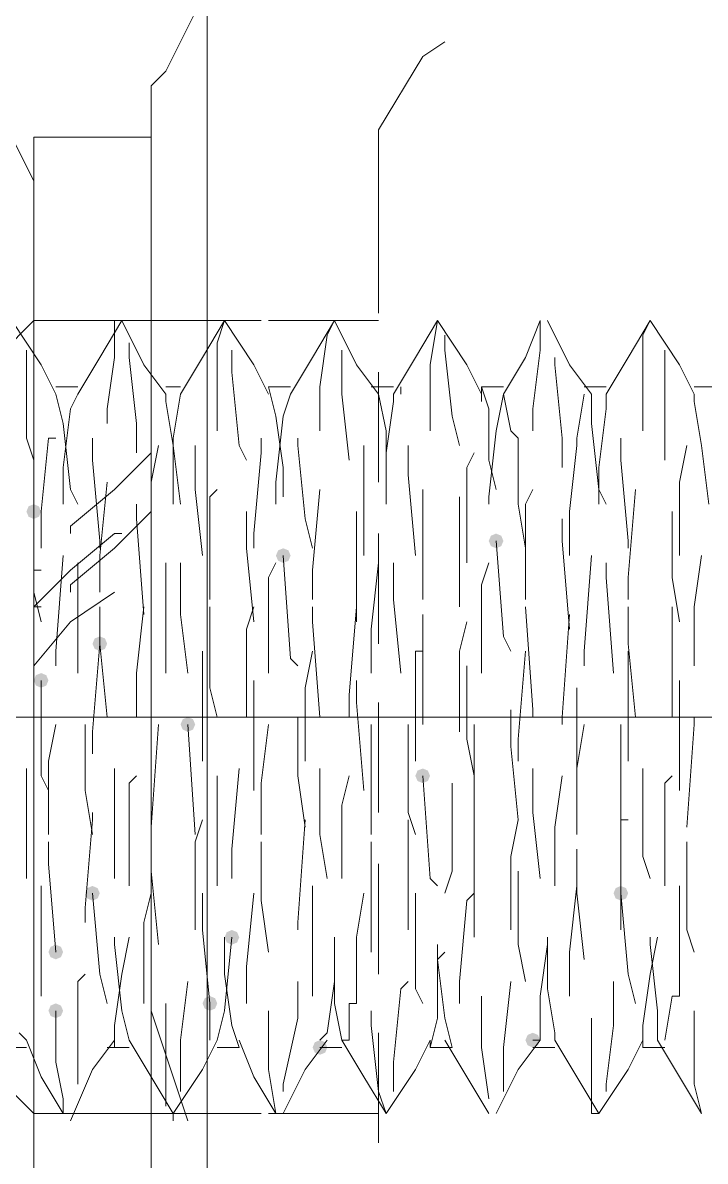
# Model space of a CAD drawing. Header units: millimetres. Extents: x 89051 to 218395, y -330386 to -125649.
# Drawn here: x 92831.89 to 92843.14, y -132845.3 to -132826.53 of the extents above; entities that cross this region are included whole.
import ezdxf

# ---------------------------------------------------------------- set-up
doc = ezdxf.new("R2010")
doc.units = ezdxf.units.MM
doc.header["$LTSCALE"] = 13
for name, pattern in [('1 实线', [0]), ('ACAD_ISO04W100', [30, 24, -3, 0, -3]), ('CENTER', [50.8, 31.75, -6.35, 6.35, -6.35])]:
    doc.linetypes.add(name, pattern=pattern)
doc.layers.get('0').update_dxf_attribs({"color": 1, "linetype": 'CENTER'})
doc.layers.add('C00-00-00', color=7, linetype='Continuous')
doc.layers.add('标注、文本', color=3, linetype='Continuous', lineweight=25)

msp = doc.modelspace()

# ---------------------------------------------------------------- hatches: boundary and pattern name
at = {"layer": 'C00-00-00'}
h = msp.add_hatch(color=256, dxfattribs=at)
h.dxf.hatch_style = 2
h.paths.add_polyline_path([(92831.95, -132834.592), (92831.985, -132834.677), (92832.071, -132834.713), (92832.156, -132834.677), (92832.192, -132834.592), (92832.156, -132834.506), (92832.071, -132834.471), (92831.985, -132834.506)])
h = msp.add_hatch(color=256, dxfattribs=at)
h.dxf.hatch_style = 2
h.paths.add_polyline_path([(92839.573, -132835.076), (92839.609, -132835.161), (92839.694, -132835.197), (92839.78, -132835.161), (92839.815, -132835.076), (92839.78, -132834.99), (92839.694, -132834.955), (92839.609, -132834.99)])
h = msp.add_hatch(color=256, dxfattribs=at)
h.dxf.hatch_style = 2
h.paths.add_polyline_path([(92836.064, -132835.318), (92836.1, -132835.403), (92836.185, -132835.439), (92836.271, -132835.403), (92836.306, -132835.318), (92836.271, -132835.232), (92836.185, -132835.197), (92836.1, -132835.232)])
h = msp.add_hatch(color=256, dxfattribs=at)
h.dxf.hatch_style = 2
h.paths.add_polyline_path([(92833.039, -132836.77), (92833.075, -132836.855), (92833.16, -132836.891), (92833.245, -132836.855), (92833.281, -132836.77), (92833.245, -132836.684), (92833.16, -132836.649), (92833.075, -132836.684)])
h = msp.add_hatch(color=256, dxfattribs=at)
h.dxf.hatch_style = 2
h.paths.add_polyline_path([(92832.071, -132837.375), (92832.106, -132837.46), (92832.192, -132837.496), (92832.277, -132837.46), (92832.313, -132837.375), (92832.277, -132837.289), (92832.192, -132837.254), (92832.106, -132837.289)])
h = msp.add_hatch(color=256, dxfattribs=at)
h.dxf.hatch_style = 2
h.paths.add_polyline_path([(92834.491, -132838.101), (92834.527, -132838.186), (92834.612, -132838.222), (92834.697, -132838.186), (92834.733, -132838.101), (92834.697, -132838.015), (92834.612, -132837.98), (92834.527, -132838.015)])
h = msp.add_hatch(color=256, dxfattribs=at)
h.dxf.hatch_style = 2
h.paths.add_polyline_path([(92838.363, -132838.948), (92838.399, -132839.033), (92838.484, -132839.069), (92838.57, -132839.033), (92838.605, -132838.948), (92838.57, -132838.862), (92838.484, -132838.827), (92838.399, -132838.862)])
h = msp.add_hatch(color=256, dxfattribs=at)
h.dxf.hatch_style = 2
h.paths.add_polyline_path([(92832.918, -132840.884), (92832.953, -132840.969), (92833.039, -132841.005), (92833.124, -132840.969), (92833.16, -132840.884), (92833.124, -132840.799), (92833.039, -132840.763), (92832.953, -132840.799)])
h = msp.add_hatch(color=256, dxfattribs=at)
h.dxf.hatch_style = 2
h.paths.add_polyline_path([(92841.631, -132840.884), (92841.666, -132840.969), (92841.751, -132841.005), (92841.837, -132840.969), (92841.872, -132840.884), (92841.837, -132840.799), (92841.751, -132840.763), (92841.666, -132840.799)])
h = msp.add_hatch(color=256, dxfattribs=at)
h.dxf.hatch_style = 2
h.paths.add_polyline_path([(92835.217, -132841.61), (92835.253, -132841.695), (92835.338, -132841.731), (92835.424, -132841.695), (92835.459, -132841.61), (92835.424, -132841.525), (92835.338, -132841.489), (92835.253, -132841.525)])
h = msp.add_hatch(color=256, dxfattribs=at)
h.dxf.hatch_style = 2
h.paths.add_polyline_path([(92832.313, -132841.852), (92832.348, -132841.937), (92832.434, -132841.973), (92832.519, -132841.937), (92832.555, -132841.852), (92832.519, -132841.767), (92832.434, -132841.731), (92832.348, -132841.767)])
h = msp.add_hatch(color=256, dxfattribs=at)
h.dxf.hatch_style = 2
h.paths.add_polyline_path([(92834.854, -132842.699), (92834.89, -132842.785), (92834.975, -132842.82), (92835.061, -132842.785), (92835.096, -132842.699), (92835.061, -132842.614), (92834.975, -132842.578), (92834.89, -132842.614)])
h = msp.add_hatch(color=256, dxfattribs=at)
h.dxf.hatch_style = 2
h.paths.add_polyline_path([(92832.313, -132842.82), (92832.348, -132842.906), (92832.434, -132842.941), (92832.519, -132842.906), (92832.555, -132842.82), (92832.519, -132842.735), (92832.434, -132842.699), (92832.348, -132842.735)])
h = msp.add_hatch(color=256, dxfattribs=at)
h.dxf.hatch_style = 2
h.paths.add_polyline_path([(92840.178, -132843.304), (92840.214, -132843.39), (92840.299, -132843.425), (92840.385, -132843.39), (92840.42, -132843.304), (92840.385, -132843.219), (92840.299, -132843.183), (92840.214, -132843.219)])
h = msp.add_hatch(color=256, dxfattribs=at)
h.dxf.hatch_style = 2
h.paths.add_polyline_path([(92836.669, -132843.425), (92836.705, -132843.511), (92836.79, -132843.546), (92836.876, -132843.511), (92836.911, -132843.425), (92836.876, -132843.34), (92836.79, -132843.304), (92836.705, -132843.34)])

# ---------------------------------------------------------------- linework, layer by layer
at = {"color": 7, "linetype": '1 实线', "lineweight": 0, "extrusion": (0, 0, -1)}
for centre, major_axis, ratio, start_param, end_param in [((92838.864, -132837.98), (0, 45.983), 0.866025, 2.304713, 7.120065), ((92834.931, -132837.98), (0, 45.983), 0.866025, 3.141593, 6.283185), ((92854.094, -132837.98), (0, -34.608), 0.908418, 5.225125, 10.48821), ((92842.01, -132837.98), (0, -34.608), 0.908418, 6.283185, 9.424778)]:
    msp.add_ellipse(centre, major_axis=major_axis, ratio=ratio, start_param=start_param, end_param=end_param, dxfattribs=at)
at = {"layer": 'C00-00-00', "lineweight": 15}
for points in [[(92834.007, -132827.573), (92834.249, -132827.331), (92834.37, -132827.089), (92834.491, -132826.847), (92834.612, -132826.605), (92834.733, -132826.363)], [(92838.484, -132827.089), (92838.847, -132826.847)], [(92831.103, -132827.21), (92832.071, -132829.146)], [(92837.758, -132828.299), (92838.484, -132827.089)], [(92834.007, -132842.82), (92834.007, -132827.573)], [(92837.758, -132829.509), (92837.758, -132828.299)], [(92832.071, -132828.42), (92834.007, -132828.42)], [(92832.071, -132828.42), (92832.071, -132828.783), (92832.071, -132829.267), (92832.071, -132829.872), (92832.071, -132830.719), (92832.071, -132831.687), (92832.071, -132832.776), (92832.071, -132833.987), (92832.071, -132835.318), (92832.071, -132836.649), (92832.071, -132837.98), (92832.071, -132839.432), (92832.071, -132840.763), (92832.071, -132842.094), (92832.071, -132843.304), (92832.071, -132844.393), (92832.071, -132845.361), (92832.071, -132846.087), (92832.071, -132846.813), (92832.071, -132847.297), (92832.071, -132847.539)], [(92837.758, -132831.324), (92837.758, -132829.509)], [(92830.982, -132832.534), (92832.071, -132831.445)], [(92831.708, -132831.445), (92832.192, -132832.171)], [(92832.071, -132831.445), (92833.886, -132831.445)], [(92833.16, -132832.05), (92833.523, -132831.445)], [(92833.523, -132831.445), (92833.402, -132831.445)], [(92833.402, -132831.445), (92833.402, -132832.05)], [(92833.523, -132831.445), (92833.886, -132832.171)], [(92833.886, -132831.445), (92834.007, -132831.445)], [(92834.007, -132831.445), (92835.822, -132831.445)], [(92834.854, -132832.05), (92835.217, -132831.445)], [(92835.217, -132831.445), (92835.096, -132831.808)], [(92835.217, -132831.445), (92835.701, -132832.171)], [(92835.943, -132831.445), (92836.79, -132831.445)], [(92836.669, -132832.05), (92837.032, -132831.445)], [(92836.79, -132831.445), (92837.758, -132831.445)], [(92837.032, -132831.445), (92836.911, -132831.687)], [(92837.032, -132831.445), (92837.395, -132832.171)], [(92838.363, -132832.05), (92838.726, -132831.445)], [(92838.726, -132831.445), (92838.605, -132832.171)], [(92838.726, -132831.445), (92839.21, -132832.171)], [(92840.178, -132832.05), (92840.42, -132831.445)], [(92840.42, -132831.445), (92840.42, -132831.929)], [(92840.541, -132831.445), (92840.904, -132832.171)], [(92841.872, -132832.05), (92842.236, -132831.445)], [(92842.236, -132831.445), (92842.115, -132831.687)], [(92842.236, -132831.445), (92842.72, -132832.171)], [(92836.911, -132831.687), (92836.79, -132832.534)], [(92838.847, -132831.929), (92838.847, -132831.687)], [(92842.115, -132831.687), (92842.115, -132832.534)], [(92831.95, -132832.413), (92831.95, -132831.929)], [(92833.644, -132832.05), (92833.644, -132831.808)], [(92835.096, -132831.808), (92835.096, -132832.897)], [(92835.338, -132832.292), (92835.338, -132831.929)], [(92837.153, -132832.655), (92837.153, -132831.929)], [(92838.968, -132833.019), (92838.847, -132831.929)], [(92840.42, -132831.929), (92840.299, -132832.897)], [(92842.478, -132832.534), (92842.478, -132831.929)], [(92832.797, -132832.655), (92833.16, -132832.05)], [(92833.402, -132832.05), (92833.281, -132832.897)], [(92833.765, -132833.14), (92833.644, -132832.05)], [(92834.491, -132832.655), (92834.854, -132832.05)], [(92836.306, -132832.655), (92836.669, -132832.05)], [(92838, -132832.655), (92838.363, -132832.05)], [(92839.815, -132832.655), (92840.178, -132832.05)], [(92840.662, -132832.171), (92840.662, -132832.05)], [(92841.509, -132832.655), (92841.872, -132832.05)], [(92832.192, -132832.171), (92832.434, -132832.655)], [(92833.886, -132832.171), (92834.249, -132832.655)], [(92835.459, -132833.503), (92835.338, -132832.292)], [(92835.701, -132832.171), (92835.943, -132832.655)], [(92837.395, -132832.171), (92837.758, -132832.655)], [(92837.758, -132834.108), (92837.758, -132832.292)], [(92838.605, -132832.171), (92838.605, -132833.261)], [(92839.21, -132832.171), (92839.452, -132832.655)], [(92840.783, -132833.382), (92840.662, -132832.171)], [(92840.904, -132832.171), (92841.267, -132832.655)], [(92842.72, -132832.171), (92842.962, -132832.655)], [(92831.95, -132833.382), (92831.95, -132832.413)], [(92832.434, -132832.534), (92832.797, -132832.534)], [(92832.434, -132832.655), (92832.555, -132833.14)], [(92832.797, -132832.655), (92832.676, -132832.897)], [(92834.249, -132832.534), (92834.491, -132832.534)], [(92834.249, -132832.655), (92834.249, -132832.776)], [(92834.491, -132832.655), (92834.37, -132833.382)], [(92835.943, -132832.534), (92836.064, -132833.019)], [(92835.943, -132832.534), (92836.306, -132832.534)], [(92836.306, -132832.655), (92836.185, -132833.019)], [(92836.79, -132832.534), (92836.79, -132833.261)], [(92837.274, -132833.745), (92837.153, -132832.655)], [(92837.637, -132832.534), (92838, -132832.534)], [(92837.758, -132832.655), (92837.879, -132833.261)], [(92838, -132832.655), (92838, -132832.776)], [(92838.121, -132832.655), (92838.121, -132832.534)], [(92839.452, -132832.776), (92839.452, -132832.534)], [(92839.452, -132832.534), (92839.573, -132832.897)], [(92839.452, -132832.534), (92839.815, -132832.534)], [(92839.815, -132832.655), (92839.694, -132833.261)], [(92839.936, -132833.261), (92839.815, -132832.655)], [(92841.025, -132833.382), (92841.146, -132832.655)], [(92841.146, -132832.534), (92841.509, -132832.534)], [(92841.267, -132832.655), (92841.267, -132833.14)], [(92841.509, -132832.655), (92841.509, -132832.897)], [(92842.115, -132832.534), (92842.115, -132833.261)], [(92842.478, -132833.745), (92842.478, -132832.534)], [(92842.962, -132832.534), (92843.325, -132832.534)], [(92842.962, -132832.655), (92842.962, -132832.776)], [(92832.676, -132832.897), (92832.555, -132833.866)], [(92833.281, -132832.897), (92833.281, -132833.14)], [(92834.249, -132832.776), (92834.37, -132833.503)], [(92835.096, -132832.897), (92835.096, -132833.261)], [(92838, -132832.776), (92837.879, -132833.624)], [(92839.573, -132832.897), (92839.573, -132833.745)], [(92840.299, -132832.897), (92840.299, -132833.261)], [(92841.509, -132832.897), (92841.388, -132833.866)], [(92842.962, -132832.776), (92843.083, -132833.503)], [(92836.064, -132833.019), (92836.185, -132833.866)], [(92836.185, -132833.019), (92836.064, -132834.108)], [(92839.089, -132833.503), (92838.968, -132833.019)], [(92832.555, -132833.14), (92832.676, -132834.229)], [(92833.765, -132833.624), (92833.765, -132833.14)], [(92837.879, -132833.261), (92837.879, -132834.471)], [(92839.694, -132833.261), (92839.573, -132834.35)], [(92840.057, -132833.382), (92839.936, -132833.261)], [(92841.267, -132833.14), (92841.388, -132834.229)], [(92832.071, -132833.745), (92831.95, -132833.382)], [(92832.192, -132834.592), (92832.313, -132833.382)], [(92832.313, -132833.382), (92832.434, -132833.382)], [(92833.039, -132833.745), (92833.039, -132833.382)], [(92834.37, -132833.382), (92834.37, -132834.471)], [(92835.822, -132833.624), (92835.822, -132833.382)], [(92836.427, -132833.503), (92836.427, -132833.382)], [(92840.057, -132834.471), (92840.057, -132833.382)], [(92840.783, -132833.866), (92840.783, -132833.382)], [(92841.025, -132833.503), (92841.025, -132833.382)], [(92841.751, -132833.745), (92841.751, -132833.382)], [(92834.007, -132833.624), (92833.402, -132834.229)], [(92834.007, -132834.108), (92834.128, -132833.503)], [(92834.37, -132833.503), (92834.491, -132834.471)], [(92834.733, -132834.229), (92834.733, -132833.503)], [(92835.58, -132833.745), (92835.459, -132833.503)], [(92835.701, -132834.955), (92835.822, -132833.624)], [(92836.548, -132834.713), (92836.427, -132833.503)], [(92837.516, -132834.35), (92837.516, -132833.503)], [(92837.879, -132833.624), (92837.879, -132834.471)], [(92838.242, -132833.987), (92838.242, -132833.503)], [(92839.21, -132833.866), (92839.331, -132833.624)], [(92840.904, -132834.592), (92841.025, -132833.503)], [(92842.72, -132834.108), (92842.841, -132833.503)], [(92843.083, -132833.503), (92843.204, -132834.471)], [(92833.16, -132835.076), (92833.039, -132833.745)], [(92839.573, -132833.745), (92839.694, -132834.229)], [(92841.872, -132835.076), (92841.751, -132833.745)], [(92832.555, -132833.866), (92832.555, -132834.471)], [(92836.185, -132833.866), (92836.185, -132834.35)], [(92838.363, -132835.318), (92838.242, -132833.987)], [(92839.21, -132835.197), (92839.21, -132833.866)], [(92841.388, -132833.866), (92841.388, -132834.471)], [(92833.281, -132834.108), (92833.16, -132835.318)], [(92834.007, -132835.318), (92834.007, -132834.108)], [(92836.064, -132834.108), (92836.064, -132834.471)], [(92842.72, -132835.318), (92842.72, -132834.108)], [(92833.402, -132834.229), (92832.676, -132834.834)], [(92832.676, -132834.229), (92832.797, -132834.471)], [(92834.854, -132835.318), (92834.733, -132834.229)], [(92835.096, -132834.229), (92834.975, -132834.35)], [(92834.975, -132834.35), (92834.975, -132836.044)], [(92836.79, -132834.229), (92836.669, -132835.56)], [(92837.516, -132835.318), (92837.516, -132834.35)], [(92838.484, -132834.229), (92838.484, -132834.955)], [(92839.089, -132834.592), (92839.089, -132834.35)], [(92839.573, -132834.35), (92839.573, -132834.471)], [(92840.299, -132834.229), (92840.178, -132834.471)], [(92841.388, -132834.229), (92841.509, -132834.471)], [(92841.994, -132834.229), (92841.872, -132835.681)], [(92833.765, -132834.713), (92833.765, -132834.471)], [(92840.178, -132835.197), (92840.057, -132834.471)], [(92840.178, -132834.471), (92840.178, -132836.044)], [(92832.071, -132835.923), (92832.071, -132834.592)], [(92832.192, -132835.197), (92832.192, -132834.592)], [(92834.007, -132834.592), (92833.402, -132835.197)], [(92833.886, -132836.286), (92833.765, -132834.713)], [(92835.58, -132835.197), (92835.58, -132834.592)], [(92836.669, -132835.197), (92836.548, -132834.713)], [(92837.395, -132835.802), (92837.395, -132834.592)], [(92839.089, -132836.165), (92839.089, -132834.592)], [(92840.783, -132835.076), (92840.783, -132834.713)], [(92840.904, -132835.318), (92840.904, -132834.592)], [(92842.599, -132835.681), (92842.599, -132834.592)], [(92832.676, -132834.834), (92832.676, -132834.955)], [(92832.676, -132835.56), (92833.402, -132834.955)], [(92833.402, -132834.955), (92833.523, -132834.955)], [(92835.701, -132835.197), (92835.701, -132834.955)], [(92837.758, -132836.77), (92837.758, -132834.955)], [(92838.484, -132834.955), (92838.484, -132836.044)], [(92833.16, -132835.197), (92833.16, -132835.076)], [(92839.694, -132835.076), (92839.815, -132836.649)], [(92840.904, -132836.528), (92840.783, -132835.076)], [(92841.872, -132835.197), (92841.872, -132835.076)], [(92832.555, -132835.318), (92832.434, -132836.891)], [(92833.402, -132835.197), (92832.676, -132835.802)], [(92833.16, -132835.318), (92833.16, -132835.923)], [(92834.007, -132835.318), (92834.007, -132835.197)], [(92835.701, -132836.407), (92835.58, -132835.197)], [(92836.185, -132835.318), (92836.306, -132837.012)], [(92839.21, -132835.439), (92839.21, -132835.197)], [(92841.267, -132835.318), (92841.146, -132836.891)], [(92843.083, -132835.318), (92842.962, -132836.165)], [(92832.797, -132835.439), (92832.797, -132835.681)], [(92834.249, -132835.439), (92834.249, -132836.165)], [(92834.491, -132835.439), (92834.491, -132836.286)], [(92836.064, -132835.439), (92835.943, -132835.681)], [(92837.758, -132835.439), (92837.637, -132836.528)], [(92838, -132835.439), (92838, -132836.044)], [(92839.573, -132835.439), (92839.452, -132835.802)], [(92841.509, -132835.439), (92841.509, -132835.681)], [(92832.071, -132836.165), (92832.676, -132835.56)], [(92832.192, -132835.56), (92832.071, -132835.56)], [(92832.797, -132835.681), (92832.797, -132837.254)], [(92835.943, -132835.681), (92835.943, -132837.254)], [(92836.669, -132835.56), (92836.669, -132836.044)], [(92841.509, -132835.681), (92841.63, -132837.254)], [(92841.872, -132835.681), (92841.872, -132836.044)], [(92842.72, -132836.407), (92842.599, -132835.681)], [(92832.676, -132835.802), (92832.676, -132835.923)], [(92837.395, -132836.407), (92837.395, -132835.802)], [(92839.452, -132835.802), (92839.452, -132837.254)], [(92832.192, -132836.407), (92832.071, -132835.923)], [(92832.676, -132836.407), (92833.402, -132835.923)], [(92838, -132836.044), (92838.121, -132837.254)], [(92832.071, -132837.98), (92832.071, -132836.165)], [(92832.071, -132836.165), (92832.192, -132836.165)], [(92833.16, -132836.77), (92833.16, -132836.165)], [(92833.765, -132837.254), (92833.886, -132836.165)], [(92834.249, -132836.165), (92834.249, -132837.254)], [(92834.975, -132837.496), (92834.975, -132836.165)], [(92835.58, -132836.528), (92835.701, -132836.165)], [(92836.669, -132836.407), (92836.669, -132836.165)], [(92837.274, -132837.617), (92837.395, -132836.165)], [(92840.299, -132837.859), (92840.178, -132836.165)], [(92841.872, -132836.77), (92841.872, -132836.165)], [(92842.599, -132837.254), (92842.599, -132836.165)], [(92842.962, -132836.165), (92842.962, -132837.133)], [(92832.071, -132837.133), (92832.676, -132836.407)], [(92834.491, -132836.286), (92834.612, -132837.254)], [(92836.79, -132837.98), (92836.669, -132836.407)], [(92838.484, -132837.133), (92838.484, -132836.286)], [(92839.089, -132836.891), (92839.21, -132836.407)], [(92840.783, -132837.98), (92840.904, -132836.286)], [(92835.58, -132837.98), (92835.58, -132836.528)], [(92837.637, -132836.528), (92837.637, -132837.254)], [(92839.815, -132836.649), (92839.936, -132836.891)], [(92833.16, -132836.77), (92833.039, -132838.222)], [(92833.281, -132837.98), (92833.16, -132836.77)], [(92841.994, -132837.98), (92841.872, -132836.77)], [(92832.434, -132836.891), (92832.434, -132837.133)], [(92834.854, -132836.891), (92834.854, -132838.101)], [(92836.306, -132837.012), (92836.427, -132837.133)], [(92836.669, -132836.891), (92836.548, -132837.496)], [(92838.484, -132836.891), (92838.363, -132836.891)], [(92838.363, -132836.891), (92838.363, -132838.706)], [(92839.089, -132838.222), (92839.089, -132836.891)], [(92840.178, -132836.891), (92840.057, -132838.343)], [(92841.146, -132836.891), (92841.146, -132837.133)], [(92841.872, -132836.891), (92841.872, -132837.617)], [(92838.484, -132838.101), (92838.484, -132837.133)], [(92839.21, -132838.343), (92839.21, -132837.133)], [(92832.192, -132838.948), (92832.192, -132837.375)], [(92833.765, -132837.98), (92833.765, -132837.254)], [(92834.007, -132838.585), (92834.007, -132837.254)], [(92835.701, -132839.19), (92835.701, -132837.375)], [(92837.395, -132837.738), (92837.395, -132837.375)], [(92842.599, -132837.98), (92842.599, -132837.254)], [(92842.72, -132837.617), (92842.72, -132837.375)], [(92835.096, -132837.98), (92834.975, -132837.496)], [(92836.548, -132837.496), (92836.548, -132838.706)], [(92841.025, -132838.948), (92841.025, -132837.496)], [(92837.274, -132837.98), (92837.274, -132837.617)], [(92837.516, -132839.19), (92837.395, -132837.738)], [(92837.758, -132839.553), (92837.758, -132837.738)], [(92841.872, -132837.617), (92841.872, -132838.706)], [(92842.72, -132839.19), (92842.72, -132837.617)], [(92839.936, -132837.859), (92839.936, -132838.464)], [(92840.299, -132837.98), (92840.299, -132837.859)], [(92832.434, -132838.101), (92832.313, -132838.706)], [(92832.918, -132838.101), (92832.918, -132839.19)], [(92834.128, -132838.101), (92834.007, -132839.795)], [(92834.612, -132838.101), (92834.733, -132839.916)], [(92834.854, -132838.101), (92834.854, -132838.706)], [(92835.943, -132838.101), (92835.822, -132839.069)], [(92836.427, -132837.98), (92836.427, -132838.948)], [(92837.637, -132838.101), (92837.637, -132838.343)], [(92838.242, -132838.101), (92838.242, -132839.553)], [(92839.331, -132838.101), (92839.331, -132839.432)], [(92840.783, -132838.101), (92840.783, -132837.98)], [(92841.146, -132838.101), (92841.025, -132838.827)], [(92841.751, -132838.101), (92841.751, -132839.19)], [(92842.962, -132838.101), (92842.841, -132839.795)], [(92842.962, -132837.98), (92842.962, -132838.101)], [(92833.039, -132838.222), (92833.039, -132838.585)], [(92837.637, -132838.343), (92837.637, -132839.916)], [(92839.331, -132838.948), (92839.21, -132838.343)], [(92840.057, -132838.343), (92840.057, -132838.706)], [(92839.936, -132838.464), (92840.057, -132839.674)], [(92832.313, -132838.706), (92832.313, -132839.916)], [(92834.007, -132839.069), (92834.007, -132838.585)], [(92831.95, -132839.795), (92831.95, -132838.827)], [(92833.402, -132840.279), (92833.402, -132838.827)], [(92835.338, -132840.158), (92835.459, -132838.827)], [(92836.79, -132839.916), (92836.79, -132838.827)], [(92840.299, -132839.553), (92840.299, -132838.827)], [(92841.025, -132838.827), (92841.025, -132839.916)], [(92842.115, -132840.279), (92842.115, -132838.827)], [(92832.313, -132839.19), (92832.192, -132838.948)], [(92833.644, -132839.069), (92833.765, -132838.948)], [(92833.644, -132840.763), (92833.644, -132839.069)], [(92835.096, -132839.311), (92835.096, -132838.948)], [(92835.822, -132839.069), (92835.822, -132839.916)], [(92836.427, -132838.948), (92836.548, -132839.795)], [(92837.153, -132839.432), (92837.274, -132838.948)], [(92838.605, -132840.642), (92838.484, -132838.948)], [(92838.968, -132840.521), (92838.968, -132839.069)], [(92840.662, -132839.795), (92840.783, -132838.948)], [(92841.025, -132839.311), (92841.025, -132838.948)], [(92842.478, -132839.069), (92842.599, -132838.948)], [(92842.478, -132840.763), (92842.478, -132839.069)], [(92832.918, -132839.19), (92833.039, -132839.916)], [(92841.751, -132839.19), (92841.751, -132839.916)], [(92835.096, -132840.763), (92835.096, -132839.311)], [(92837.153, -132840.642), (92837.153, -132839.432)], [(92839.331, -132839.432), (92839.331, -132839.916)], [(92833.039, -132839.553), (92833.039, -132839.674)], [(92838.242, -132839.553), (92838.363, -132839.916)], [(92840.42, -132840.642), (92840.299, -132839.553)], [(92831.95, -132840.642), (92831.95, -132839.795)], [(92833.039, -132839.674), (92832.918, -132841.126)], [(92834.007, -132839.795), (92834.007, -132839.916)], [(92834.854, -132839.674), (92834.733, -132840.037)], [(92836.548, -132839.674), (92836.427, -132841.368)], [(92838.242, -132839.674), (92838.242, -132840.763)], [(92839.331, -132840.279), (92839.331, -132839.795)], [(92840.057, -132839.674), (92839.936, -132840.279)], [(92840.662, -132840.763), (92840.662, -132839.795)], [(92841.872, -132839.674), (92841.751, -132839.674)], [(92841.751, -132839.674), (92841.751, -132841.489)], [(92834.007, -132840.521), (92834.007, -132839.916)], [(92836.911, -132840.642), (92836.79, -132839.916)], [(92832.313, -132840.4), (92832.313, -132840.037)], [(92834.733, -132840.037), (92834.733, -132841.489)], [(92835.338, -132840.642), (92835.338, -132840.158)], [(92835.822, -132841.005), (92835.822, -132840.037)], [(92837.637, -132841.61), (92837.637, -132840.037)], [(92841.025, -132840.884), (92841.025, -132840.158)], [(92842.841, -132841.489), (92842.841, -132840.037)], [(92832.434, -132841.852), (92832.313, -132840.4)], [(92833.402, -132840.642), (92833.402, -132840.279)], [(92837.758, -132842.215), (92837.758, -132840.4)], [(92839.331, -132841.61), (92839.331, -132840.279)], [(92839.936, -132840.279), (92839.936, -132841.489)], [(92842.236, -132840.642), (92842.115, -132840.279)], [(92834.128, -132841.731), (92834.007, -132840.521)], [(92838.847, -132840.884), (92838.968, -132840.521)], [(92840.057, -132840.521), (92840.057, -132841.731)], [(92832.192, -132840.763), (92832.192, -132841.852)], [(92836.669, -132840.763), (92836.669, -132841.973)], [(92838.242, -132840.763), (92838.242, -132841.489)], [(92838.726, -132840.763), (92838.605, -132840.642)], [(92841.025, -132840.763), (92840.904, -132841.852)], [(92842.72, -132840.763), (92842.72, -132841.368)], [(92833.039, -132840.884), (92833.16, -132842.215)], [(92834.007, -132840.884), (92833.886, -132841.368)], [(92834.854, -132840.884), (92834.854, -132841.489)], [(92835.701, -132840.884), (92835.58, -132842.094)], [(92837.516, -132840.884), (92837.395, -132841.61)], [(92838.363, -132840.884), (92838.363, -132841.247)], [(92839.331, -132840.884), (92839.21, -132841.005)], [(92841.146, -132841.973), (92841.025, -132840.884)], [(92841.751, -132840.884), (92841.872, -132842.215)], [(92832.918, -132841.126), (92832.918, -132841.368)], [(92835.943, -132841.852), (92835.822, -132841.005)], [(92839.21, -132841.005), (92839.089, -132842.336)], [(92838.363, -132841.247), (92838.363, -132842.457)], [(92833.886, -132841.368), (92833.886, -132842.578)], [(92834.854, -132841.489), (92834.975, -132842.699)], [(92836.427, -132841.368), (92836.427, -132841.489)], [(92842.72, -132841.368), (92842.72, -132842.578)], [(92842.962, -132841.852), (92842.841, -132841.489)], [(92833.402, -132841.731), (92833.402, -132841.61)], [(92833.523, -132842.215), (92833.644, -132841.61)], [(92835.217, -132842.82), (92835.338, -132841.61)], [(92835.217, -132842.215), (92835.217, -132841.61)], [(92837.032, -132842.336), (92837.032, -132841.61)], [(92837.032, -132842.699), (92837.032, -132841.61)], [(92837.395, -132841.61), (92837.395, -132842.699)], [(92837.637, -132841.852), (92837.637, -132841.61)], [(92840.541, -132842.457), (92840.541, -132841.61)], [(92842.236, -132842.215), (92842.357, -132841.61)], [(92842.236, -132841.731), (92842.236, -132841.61)], [(92832.192, -132841.852), (92832.192, -132842.578)], [(92833.523, -132842.82), (92833.402, -132841.731)], [(92838.726, -132841.973), (92838.726, -132841.731)], [(92838.726, -132841.973), (92838.847, -132841.852)], [(92840.057, -132841.731), (92840.178, -132842.336)], [(92840.42, -132842.578), (92840.541, -132841.731)], [(92840.904, -132841.852), (92840.904, -132842.578)], [(92842.357, -132842.82), (92842.236, -132841.731)], [(92835.58, -132842.094), (92835.58, -132842.699)], [(92836.669, -132841.973), (92836.669, -132842.578)], [(92838.726, -132842.941), (92838.726, -132841.973)], [(92838.847, -132842.941), (92838.726, -132841.973)], [(92832.918, -132842.215), (92832.797, -132842.336)], [(92833.16, -132842.215), (92833.281, -132842.699)], [(92833.402, -132843.062), (92833.523, -132842.215)], [(92835.338, -132843.062), (92835.217, -132842.215)], [(92841.872, -132842.215), (92841.994, -132842.699)], [(92842.115, -132843.062), (92842.236, -132842.215)], [(92832.797, -132842.336), (92832.797, -132843.304)], [(92834.612, -132842.336), (92834.491, -132843.304)], [(92836.427, -132842.336), (92836.427, -132842.941)], [(92836.911, -132843.183), (92837.032, -132842.336)], [(92838.121, -132842.457), (92838, -132843.667)], [(92838.242, -132842.336), (92838.121, -132842.457)], [(92838.363, -132842.457), (92838.484, -132842.699)], [(92839.089, -132842.336), (92839.089, -132842.699)], [(92839.936, -132842.336), (92839.815, -132843.425)], [(92840.662, -132843.183), (92840.541, -132842.457)], [(92841.63, -132842.336), (92841.63, -132843.062)], [(92833.886, -132842.578), (92833.886, -132842.699)], [(92839.452, -132843.425), (92839.452, -132842.578)], [(92840.42, -132843.304), (92840.42, -132842.578)], [(92842.599, -132842.578), (92842.478, -132843.304)], [(92842.72, -132842.578), (92842.599, -132842.578)], [(92832.434, -132843.667), (92832.434, -132842.82)], [(92833.644, -132843.304), (92833.523, -132842.82)], [(92834.007, -132842.82), (92834.612, -132844.635)], [(92834.007, -132842.82), (92834.007, -132845.119), (92834.007, -132847.297), (92834.007, -132848.507), (92834.007, -132849.597), (92834.007, -132850.081), (92834.007, -132850.444)], [(92834.249, -132843.546), (92834.249, -132842.699)], [(92834.975, -132842.699), (92834.975, -132843.304)], [(92835.096, -132843.304), (92835.217, -132842.82)], [(92835.943, -132843.788), (92835.943, -132842.82)], [(92837.153, -132843.304), (92837.032, -132842.699)], [(92837.395, -132842.699), (92837.274, -132842.699)], [(92837.274, -132842.699), (92837.274, -132843.304)], [(92837.637, -132843.062), (92837.637, -132842.82)], [(92842.357, -132843.304), (92842.357, -132842.82)], [(92842.962, -132842.941), (92842.962, -132842.82)], [(92836.427, -132842.941), (92836.185, -132844.03)], [(92838.605, -132843.425), (92838.726, -132842.941)], [(92838.968, -132843.425), (92838.847, -132842.941)], [(92841.267, -132843.788), (92841.267, -132842.941)], [(92842.962, -132844.03), (92842.962, -132842.941)], [(92831.95, -132843.304), (92831.829, -132843.183)], [(92833.402, -132843.425), (92833.402, -132843.062)], [(92835.459, -132843.425), (92835.338, -132843.062)], [(92836.79, -132843.304), (92836.911, -132843.183)], [(92837.758, -132844.151), (92837.637, -132843.062)], [(92837.758, -132844.998), (92837.758, -132843.183)], [(92840.662, -132843.304), (92840.662, -132843.183)], [(92841.63, -132843.062), (92841.509, -132844.03)], [(92842.115, -132843.425), (92842.115, -132843.062)], [(92832.192, -132843.909), (92831.95, -132843.304)], [(92832.797, -132843.304), (92832.797, -132844.03)], [(92833.402, -132843.304), (92833.039, -132843.788)], [(92834.007, -132843.909), (92833.644, -132843.304)], [(92834.491, -132843.304), (92834.491, -132844.151)], [(92835.096, -132843.304), (92834.854, -132843.788)], [(92835.701, -132843.909), (92835.459, -132843.304)], [(92836.911, -132843.304), (92836.548, -132843.788)], [(92837.274, -132843.304), (92837.153, -132843.304)], [(92837.516, -132843.909), (92837.153, -132843.304)], [(92838.605, -132843.304), (92838.363, -132843.788)], [(92838.605, -132843.304), (92838.605, -132843.425)], [(92839.21, -132843.909), (92838.847, -132843.304)], [(92840.42, -132843.304), (92840.057, -132843.788)], [(92840.299, -132843.304), (92840.42, -132843.304)], [(92841.025, -132843.909), (92840.662, -132843.304)], [(92842.115, -132843.304), (92841.872, -132843.788)], [(92842.72, -132843.909), (92842.357, -132843.304)], [(92832.071, -132844.514), (92830.982, -132843.425)], [(92831.95, -132843.425), (92831.587, -132843.425)], [(92833.644, -132843.425), (92833.281, -132843.425)], [(92834.249, -132844.393), (92834.249, -132843.546)], [(92835.459, -132843.425), (92835.096, -132843.425)], [(92837.153, -132843.425), (92836.79, -132843.425)], [(92838.968, -132843.425), (92838.605, -132843.425)], [(92839.573, -132844.272), (92839.452, -132843.425)], [(92839.815, -132843.425), (92839.815, -132844.151)], [(92840.662, -132843.425), (92840.299, -132843.425)], [(92842.478, -132843.425), (92842.115, -132843.425)], [(92832.555, -132844.272), (92832.434, -132843.667)], [(92838, -132843.667), (92838, -132844.151)], [(92832.555, -132844.514), (92832.192, -132843.909)], [(92833.039, -132843.788), (92832.676, -132844.635)], [(92834.37, -132844.514), (92834.007, -132843.909)], [(92834.854, -132843.788), (92834.37, -132844.514)], [(92836.064, -132844.514), (92835.701, -132843.909)], [(92836.064, -132844.514), (92835.943, -132843.788)], [(92836.548, -132843.788), (92836.185, -132844.514)], [(92837.879, -132844.514), (92837.516, -132843.909)], [(92838.363, -132843.788), (92837.879, -132844.514)], [(92839.573, -132844.514), (92839.21, -132843.909)], [(92840.057, -132843.788), (92839.694, -132844.514)], [(92841.388, -132844.514), (92841.025, -132843.909)], [(92841.267, -132844.514), (92841.267, -132843.788)], [(92841.872, -132843.788), (92841.388, -132844.514)], [(92843.083, -132844.514), (92842.72, -132843.909)], [(92836.185, -132844.03), (92836.185, -132844.151)], [(92837.879, -132844.514), (92837.758, -132844.151)], [(92841.509, -132844.03), (92841.509, -132844.151)], [(92843.083, -132844.514), (92842.962, -132844.03)], [(92832.555, -132844.514), (92832.555, -132844.272)], [(92832.192, -132844.514), (92832.071, -132844.514)], [(92834.007, -132844.514), (92832.192, -132844.514)], [(92835.096, -132844.514), (92834.007, -132844.514)], [(92834.37, -132844.635), (92834.37, -132844.514)], [(92835.822, -132844.514), (92835.096, -132844.514)], [(92837.758, -132844.514), (92835.943, -132844.514)], [(92841.388, -132844.514), (92841.267, -132844.514)]]:
    msp.add_lwpolyline(points, dxfattribs=at)
at = {"layer": '标注、文本', "color": 1, "linetype": 'ACAD_ISO04W100', "lineweight": 15}
for p, q in [((92834.931, -132897.37), (92834.931, -132778.59)), ((92968.431, -132837.98), (92439.431, -132837.98))]:
    msp.add_line(p, q, dxfattribs=at)

doc.saveas('drawing.dxf')
